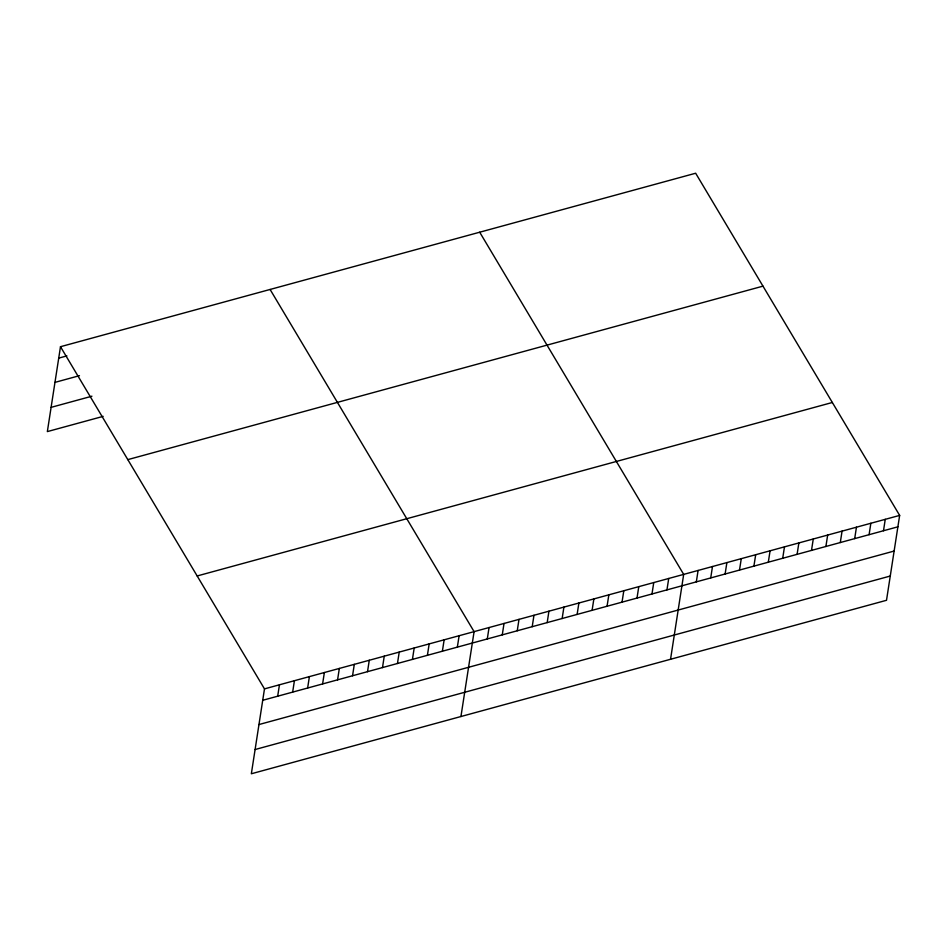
<?xml version="1.0" encoding="UTF-8"?>
<svg xmlns="http://www.w3.org/2000/svg" width="947" height="947" viewBox="0 0 947 947"><rect width="100%" height="100%" fill="white"/><g stroke="black" fill="none" stroke-linecap="round" stroke-linejoin="round"><path stroke-width="1.42" d="M60.49 346.709L264.485 688.883L251.346 773.77L886.51 600.291L899.65 515.405L695.654 173.23L60.49 346.709L47.35 431.595L103.152 416.36M277.684 696.211L279.448 684.799M292.659 692.115L294.422 680.704M307.633 688.031L309.397 676.62M322.607 683.935L324.371 672.536M337.57 679.851L339.346 668.44M352.544 675.767L354.308 664.356M367.519 671.672L369.283 660.26M382.493 667.588L384.257 656.176M397.456 663.492L399.232 652.081M412.43 659.408L414.194 647.997M427.405 655.312L429.169 643.901M442.379 651.228L444.143 639.817M457.354 647.132L459.117 635.721M460.94 716.524L474.092 631.637L270.096 289.462M487.291 638.953L489.054 627.553M502.265 634.869L504.029 623.457M517.24 630.785L519.003 619.374M532.202 626.689L533.978 615.278M547.177 622.605L548.94 611.194M562.151 618.509L563.915 607.098M577.125 614.425L578.889 603.014M592.1 610.33L593.864 598.918M607.063 606.246L608.838 594.834M622.037 602.15L623.801 590.739M637.011 598.066L638.775 586.655M651.986 593.97L653.75 582.571M666.948 589.886L668.724 578.475M670.547 659.278L683.687 574.391L479.703 232.216M696.329 581.86L698.093 570.449M710.724 577.93L712.487 566.519M725.118 574L726.882 562.589M739.512 570.07L741.276 558.659M753.907 566.14L755.682 554.729M768.313 562.198L770.077 550.787M782.707 558.268L784.471 546.857M797.102 554.338L798.866 542.927M811.496 550.408L813.272 538.997M825.902 546.478L827.666 535.067M840.297 542.536L842.061 531.125M854.691 538.606L856.455 527.195M869.086 534.676L870.861 523.265M883.492 530.746L885.256 519.335M58.726 358.12L66.894 355.894M54.973 382.375L79.465 375.675M51.102 407.352L91.93 396.201M127.809 459.626L762.974 286.148M197.165 575.965L832.33 402.487M264.485 688.883L899.65 515.405M262.71 700.295L897.886 526.816M258.957 724.55L894.134 551.059M255.098 749.527L890.263 576.036"/></g></svg>
